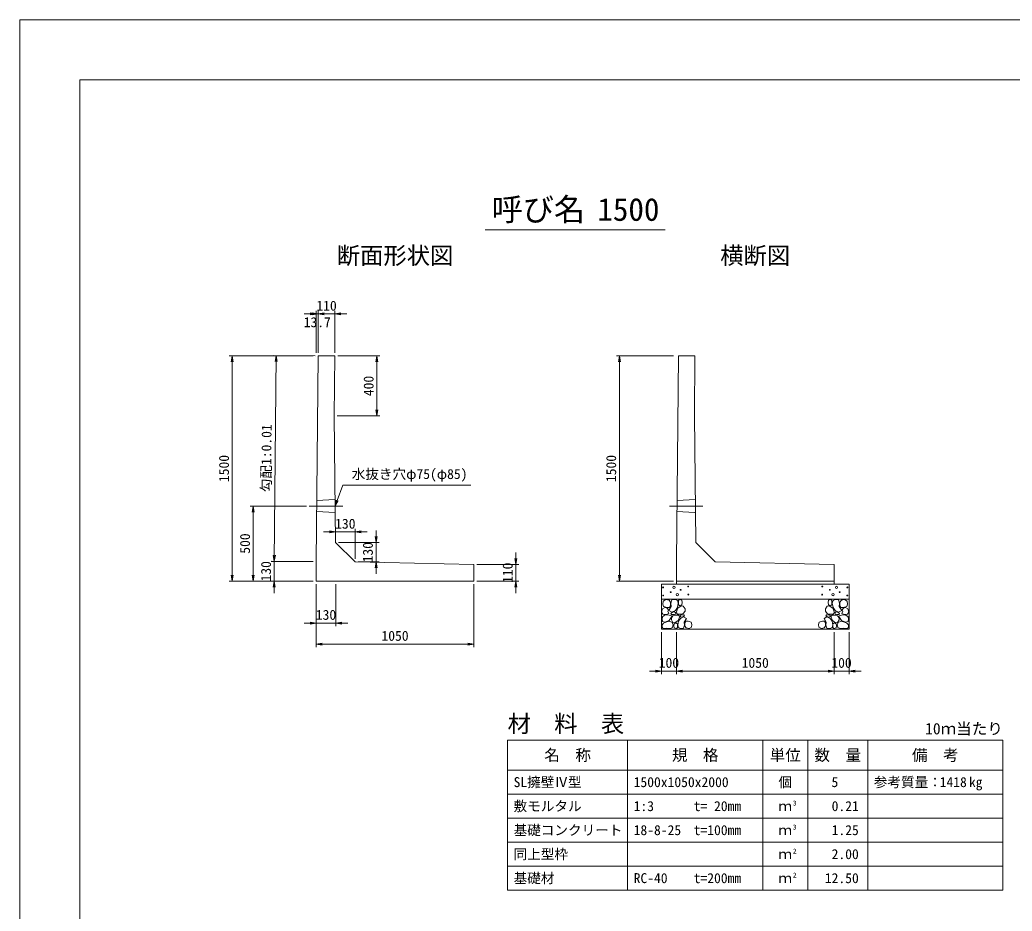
# Model space of a CAD drawing. Units: millimetres at full size, sheet at 1:20. Extents: x 0 to 16820, y 0 to 11880.
# Drawn here: x 0 to 6612, y 5940 to 11880 of the extents above; entities that cross this region are included whole.
import ezdxf
from ezdxf.enums import TextEntityAlignment as Align

# ---------------------------------------------------------------- set-up
doc = ezdxf.new("R2010")
doc.units = ezdxf.units.MM
doc.header["$LTSCALE"] = 20
doc.linetypes.add('CHAIN', pattern=[18.5, 12, -1.5, 3.5, -1.5])
doc.linetypes.add('DASHED_SPACED', pattern=[12, 6, -6])
for name, color, linetype, lineweight in [('D-BMK', 2, 'CHAIN', 13), ('D-DCR-HCHn', 4, 'Continuous', 9), ('D-MTR-FRAM', 7, 'Continuous', 13), ('D-MTR-LINE', 7, 'Continuous', 13), ('D-STR-DIM', 7, 'Continuous', 13), ('D-STR-STRn', 1, 'Continuous', 13), ('D-STR-TXT', 7, 'Continuous', 13), ('D-TTL', 2, 'Continuous', 13), ('D-TTL-TXT', 7, 'Continuous', 13)]:
    doc.layers.add(name, color=color, linetype=linetype, lineweight=lineweight)
doc.layers.add('D-MTR', color=7, linetype='Continuous')
doc.layers.add('D-MTR-TXT', color=7, linetype='Continuous')
doc.styles.add('ＭＳ ゴシック', font='')
doc.styles.get('ＭＳ ゴシック').set_extended_font_data('MS Gothic')

# ---------------------------------------------------------------- blocks, each defined once
blk = doc.blocks.new('open_arrow')
at = {"color": 0, "linetype": 'Continuous', "lineweight": -2}
blk.add_lwpolyline([(7.5, 1.25), (0, 0), (7.5, -1.25)], dxfattribs=at)

msp = doc.modelspace()

# ---------------------------------------------------------------- linework, layer by layer
at = {"layer": 'D-BMK'}
for p, q in [((1928.7, 8640), (2151.07, 8640)), ((4328.7, 8640), (4551.07, 8640))]:
    msp.add_line(p, q, dxfattribs=at)
at = {"layer": 'D-DCR-HCHn'}
for points in [[(4326.2, 8011.59), (4305.4, 8016.22), (4286.9, 8006.97), (4284.59, 7986.17), (4289.21, 7969.99), (4312.33, 7963.05), (4328.51, 7963.05), (4335.44, 7974.61), (4335.44, 8000.04)], [(4344.69, 8013.91), (4337.76, 7993.1), (4340.07, 7969.99), (4323.89, 7944.56), (4344.69, 7933), (4367.8, 7944.56), (4381.67, 7963.05), (4386.3, 7993.1), (4381.67, 8009.28), (4367.8, 8016.22)], [(4388.61, 8009.28), (4388.61, 7981.55), (4400.16, 7974.61), (4411.72, 7981.55), (4414.03, 7997.73), (4411.72, 8011.59), (4395.54, 8016.22)], [(5411.39, 8009.28), (5411.39, 7981.55), (5399.84, 7974.61), (5388.28, 7981.55), (5385.97, 7997.73), (5388.28, 8011.59), (5404.46, 8016.22)], [(5455.31, 8013.91), (5462.24, 7993.1), (5459.93, 7969.99), (5476.11, 7944.56), (5455.31, 7933), (5432.2, 7944.56), (5418.33, 7963.05), (5413.7, 7993.1), (5418.33, 8009.28), (5432.2, 8016.22)], [(5473.8, 8011.59), (5494.6, 8016.22), (5513.1, 8006.97), (5515.41, 7986.17), (5510.79, 7969.99), (5487.67, 7963.05), (5471.49, 7963.05), (5464.56, 7974.61), (5464.56, 8000.04)], [(4282.28, 7953.81), (4275.35, 7933), (4284.59, 7919.14), (4307.71, 7916.82), (4323.49, 7923.6), (4316.95, 7939.94), (4321.58, 7949.18), (4312.33, 7958.43), (4298.46, 7963.05)], [(4349.31, 7933), (4337.76, 7923.76), (4342.38, 7916.82), (4358.56, 7916.82), (4365.49, 7919.14), (4370.12, 7928.38), (4363.18, 7935.32)], [(4383.98, 7958.43), (4372.43, 7930.69), (4381.67, 7919.14), (4409.41, 7919.14), (4420.97, 7923.76), (4432.53, 7939.94), (4432.53, 7953.81), (4420.97, 7972.3), (4407.1, 7974.61)], [(5416.02, 7958.43), (5427.57, 7930.69), (5418.33, 7919.14), (5390.59, 7919.14), (5379.03, 7923.76), (5367.47, 7939.94), (5367.47, 7953.81), (5379.03, 7972.3), (5392.9, 7974.61)], [(5450.69, 7933), (5462.24, 7923.76), (5457.62, 7916.82), (5441.44, 7916.82), (5434.51, 7919.14), (5429.88, 7928.38), (5436.82, 7935.32)], [(5517.72, 7953.81), (5524.65, 7933), (5515.41, 7919.14), (5492.29, 7916.82), (5476.51, 7923.6), (5483.05, 7939.94), (5478.42, 7949.18), (5487.67, 7958.43), (5501.54, 7963.05)], [(4326.16, 7877.01), (4343.28, 7902.69), (4341.14, 7909.11), (4317.59, 7915.53), (4296.19, 7913.39), (4281.21, 7900.55), (4279.07, 7885.57), (4281.21, 7870.59), (4298.33, 7866.31)], [(4334.72, 7823.5), (4349.7, 7829.92), (4353.98, 7851.33), (4345.42, 7866.31), (4330.44, 7870.59), (4311.17, 7868.45), (4289.77, 7859.89), (4279.07, 7847.05), (4279.07, 7832.06), (4285.49, 7823.5), (4311.17, 7825.64)], [(4386.08, 7877.01), (4396.78, 7902.69), (4388.22, 7913.39), (4362.54, 7913.39), (4351.84, 7909.11), (4341.14, 7894.13), (4341.14, 7881.29), (4351.84, 7864.17), (4364.68, 7862.03)], [(4422.47, 7825.64), (4428.89, 7844.91), (4426.75, 7866.31), (4441.73, 7889.85), (4422.47, 7900.55), (4401.06, 7889.85), (4388.22, 7872.73), (4383.94, 7844.91), (4388.22, 7829.92), (4401.06, 7823.5)], [(4418.19, 7900.55), (4428.89, 7909.11), (4424.61, 7915.53), (4409.62, 7915.53), (4403.2, 7913.39), (4398.92, 7904.83), (4405.34, 7898.41)], [(4439.59, 7827.78), (4458.85, 7823.5), (4475.97, 7832.06), (4478.11, 7851.33), (4473.83, 7866.31), (4452.43, 7872.73), (4437.45, 7872.73), (4431.03, 7862.03), (4431.03, 7838.48)], [(5360.41, 7827.78), (5341.15, 7823.5), (5324.03, 7832.06), (5321.89, 7851.33), (5326.17, 7866.31), (5347.57, 7872.73), (5362.55, 7872.73), (5368.97, 7862.03), (5368.97, 7838.48)], [(5377.53, 7825.64), (5371.11, 7844.91), (5373.25, 7866.31), (5358.27, 7889.85), (5377.53, 7900.55), (5398.94, 7889.85), (5411.78, 7872.73), (5416.06, 7844.91), (5411.78, 7829.92), (5398.94, 7823.5)], [(5381.81, 7900.55), (5371.11, 7909.11), (5375.39, 7915.53), (5390.38, 7915.53), (5396.8, 7913.39), (5401.08, 7904.83), (5394.66, 7898.41)], [(5413.92, 7877.01), (5403.22, 7902.69), (5411.78, 7913.39), (5437.46, 7913.39), (5448.16, 7909.11), (5458.86, 7894.13), (5458.86, 7881.29), (5448.16, 7864.17), (5435.32, 7862.03)], [(5465.28, 7823.5), (5450.3, 7829.92), (5446.02, 7851.33), (5454.58, 7866.31), (5469.56, 7870.59), (5488.83, 7868.45), (5510.23, 7859.89), (5520.93, 7847.05), (5520.93, 7832.06), (5514.51, 7823.5), (5488.83, 7825.64)], [(5473.84, 7877.01), (5456.72, 7902.69), (5458.86, 7909.11), (5482.41, 7915.53), (5503.81, 7913.39), (5518.79, 7900.55), (5520.93, 7885.57), (5518.79, 7870.59), (5501.67, 7866.31)], [(4381.8, 7829.92), (4381.8, 7855.61), (4371.1, 7862.03), (4360.4, 7855.61), (4358.26, 7840.62), (4360.4, 7827.78), (4375.38, 7823.5)], [(5418.2, 7829.92), (5418.2, 7855.61), (5428.9, 7862.03), (5439.6, 7855.61), (5441.74, 7840.62), (5439.6, 7827.78), (5424.62, 7823.5)]]:
    msp.add_lwpolyline(points, close=True, dxfattribs=at)
for centre, radius in [((4285.73, 8097.43), 3), ((4337.29, 8065.76), 3), ((4358.34, 8097.43), 7.5), ((4402.71, 8081.64), 3), ((4453.13, 8103.48), 3), ((5346.87, 8103.48), 3), ((5397.29, 8081.64), 3), ((5441.66, 8097.43), 7.5), ((5462.71, 8065.76), 3), ((5514.27, 8097.43), 3), ((4286.87, 8043.92), 3), ((4381.66, 8049.97), 7.5), ((4454.27, 8049.97), 3), ((5345.73, 8049.97), 3), ((5418.34, 8049.97), 7.5), ((5513.13, 8043.92), 3)]:
    msp.add_circle(centre, radius, dxfattribs=at)
at = {"layer": 'D-MTR-FRAM'}
for p, q in [((3250, 7080), (6550, 7080)), ((3250, 7080), (3250, 6080)), ((6550, 7080), (6550, 6080)), ((3250, 6080), (6550, 6080))]:
    msp.add_line(p, q, dxfattribs=at)
at = {"layer": 'D-MTR-LINE'}
for p, q in [((4050, 7080), (4050, 6080)), ((4950, 7080), (4950, 6080)), ((5250, 7080), (5250, 6080)), ((5650, 7080), (5650, 6080)), ((3250, 6880), (6550, 6880)), ((3250, 6720), (6550, 6720)), ((3250, 6560), (6550, 6560)), ((3250, 6400), (6550, 6400)), ((3250, 6240), (6550, 6240))]:
    msp.add_line(p, q, dxfattribs=at)
at = {"layer": 'D-STR-DIM'}
for p, q in [((2068.7, 9920), (1895, 9920)), ((1908.7, 9920), (2178.71, 9920)), ((1975, 9660), (1975, 9940)), ((1988.7, 9660), (1988.7, 9940)), ((1988.7, 9660), (1988.7, 9940)), ((2098.71, 9660), (2098.71, 9940)), ((1955, 9640), (1395, 9640)), ((1415, 8140), (1415, 9640)), ((1968.7, 9640.2), (1689.01, 9643)), ((1695.31, 8272.8), (1709.01, 9642.8)), ((2118.71, 9640), (2398.71, 9640)), ((2378.71, 9640), (2378.71, 9240)), ((4355, 9640), (3975, 9640)), ((3995, 8140), (3995, 9640)), ((2114.71, 9240), (2398.71, 9240)), ((1909, 8640), (1535, 8640)), ((1555, 8140), (1555, 8640)), ((2313.65, 8467.2), (2023.65, 8467.2)), ((2103.65, 8417.2), (2103.65, 8487.2)), ((2233.65, 8287.2), (2233.65, 8487.2)), ((2373.65, 8477.2), (2373.65, 8187.2)), ((1695, 8060), (1695, 8350)), ((2123.65, 8397.2), (2393.65, 8397.2)), ((1955, 8270), (1675, 8270)), ((1955, 8270.2), (1675.31, 8273)), ((2253.65, 8267.2), (2393.65, 8267.2)), ((3305, 8060), (3305, 8330)), ((3045, 8250), (3325, 8250)), ((1955, 8140), (1395, 8140)), ((1955, 8140), (1535, 8140)), ((1955, 8140), (1675, 8140)), ((3045, 8140), (3325, 8140)), ((4355, 8140), (3975, 8140)), ((1975, 8120), (1975, 7840)), ((1975, 8120), (1975, 7700)), ((2105, 8120), (2105, 7840)), ((3025, 8120), (3025, 7700)), ((1895, 7860), (2185, 7860)), ((4275, 7800), (4275, 7520)), ((4375, 7800), (4375, 7520)), ((4375, 7800), (4375, 7520)), ((5425, 7800), (5425, 7520)), ((5425, 7800), (5425, 7520)), ((5525, 7800), (5525, 7520)), ((1975, 7720), (3025, 7720)), ((4455, 7540), (4195, 7540)), ((4375, 7540), (5425, 7540)), ((5345, 7540), (5605, 7540))]:
    msp.add_line(p, q, dxfattribs=at)
at = {"layer": 'D-STR-STRn'}
for p, q in [((1975, 8270), (1988.7, 9640)), ((1988.7, 9640), (2098.71, 9640)), ((2094.71, 9240), (2098.71, 9640)), ((4375, 8270), (4388.7, 9640)), ((4388.7, 9640), (4498.71, 9640)), ((4494.71, 9240), (4498.71, 9640)), ((2094.71, 9240), (2103.65, 8397.2)), ((4494.71, 9240), (4503.65, 8397.2)), ((2233.65, 8267.2), (2103.65, 8397.2)), ((4633.65, 8267.2), (4503.65, 8397.2)), ((1975, 8140), (1975, 8270)), ((3025, 8250), (2233.65, 8267.2)), ((4375, 8140), (4375, 8270)), ((5425, 8250), (4633.65, 8267.2)), ((3025, 8140), (3025, 8250)), ((5425, 8140), (5425, 8250)), ((1975, 8140), (3025, 8140)), ((4375, 8140), (4375, 8120)), ((4375, 8140), (5425, 8140)), ((5425, 8140), (5425, 8120)), ((4275, 7820), (4275, 8120)), ((4275, 8120), (5525, 8120)), ((5525, 8120), (5525, 7820)), ((4275, 8020), (5525, 8020)), ((4275, 7820), (5525, 7820))]:
    msp.add_line(p, q, dxfattribs=at)
at = {"layer": 'D-STR-STRn', "linetype": 'DASHED_SPACED'}
for p, q in [((1979.08, 8677.5), (2100.62, 8682.5)), ((4379.08, 8677.5), (4500.62, 8682.5)), ((1978.33, 8602.5), (2101.52, 8597.5)), ((4378.33, 8602.5), (4501.52, 8597.5))]:
    msp.add_line(p, q, dxfattribs=at)
at = {"layer": 'D-STR-TXT'}
msp.add_lwpolyline([(2101.07, 8640), (2114.59, 8677.65), (2151.33, 8780), (3004.43, 8780)], dxfattribs=at)
at = {"layer": 'D-TTL'}
for points in [[(0, 0), (16820, 0), (16820, 11880), (0, 11880)], [(400, 400), (16420, 400), (16420, 11480), (400, 11480)]]:
    msp.add_lwpolyline(points, close=True, dxfattribs=at)
at = {"layer": 'D-TTL-TXT'}
msp.add_line((3100, 10480), (4300, 10480), dxfattribs=at)

# ---------------------------------------------------------------- block references
at = {"layer": 'D-STR-DIM', "xscale": 5.33, "yscale": 5.33}
for p, rotation in [((1975, 9920), 180), ((1988.7, 9920), 180), ((1415, 9640), 270), ((1709.01, 9642.8), 269.4), ((2378.71, 9640), 270), ((3995, 9640), 270), ((2378.71, 9240), 90), ((1555, 8640), 270), ((2103.65, 8467.2), 180), ((2373.65, 8397.2), 90), ((1695, 8270), 90), ((1695.31, 8272.8), 89.4), ((2373.65, 8267.2), 270), ((3305, 8250), 90), ((1415, 8140), 90), ((1555, 8140), 90), ((1695, 8140), 270), ((3305, 8140), 270), ((3995, 8140), 90), ((1975, 7860), 180), ((3025, 7720), 180), ((4275, 7540), 180), ((5425, 7540), 180), ((5425, 7540), 180)]:
    msp.add_blockref('open_arrow', p, dxfattribs=dict(at, rotation=rotation))
for p in [(1988.7, 9920), (2098.71, 9920), (2233.65, 8467.2), (2105, 7860), (1975, 7720), (4375, 7540), (4375, 7540), (5525, 7540)]:
    msp.add_blockref('open_arrow', p, dxfattribs=at)
at = {"layer": 'D-STR-TXT', "xscale": 5.33, "yscale": 5.33, "rotation": 70.3}
msp.add_blockref('open_arrow', (2101.07, 8640), dxfattribs=at)

# ---------------------------------------------------------------- texts
at = {"layer": 'D-MTR', "style": 'ＭＳ ゴシック'}
msp.add_text('材\u3000料\u3000表', height=113.9, dxfattribs=at).set_placement((3250, 7098.15), align=Align.BOTTOM_LEFT)
msp.add_text('10ｍ当たり', height=75.95, dxfattribs=at).set_placement((6550, 7095.43), align=Align.BOTTOM_RIGHT)
at = {"layer": 'D-MTR-TXT', "style": 'ＭＳ ゴシック'}
for s, height, p in [('名\u3000称', 75.95, (3650, 6980)), ('規\u3000格', 75.95, (4500, 6980)), ('単位', 75.95, (5100, 6980)), ('数\u3000量', 75.95, (5450, 6980)), ('備\u3000考', 75.95, (6100, 6980)), ('個', 66.46, (5100, 6800)), ('ｍ', 66.46, (5100, 6640)), ('ｍ', 66.46, (5100, 6480)), ('ｍ', 66.46, (5100, 6320)), ('ｍ', 66.46, (5100, 6160))]:
    msp.add_text(s, height=height, dxfattribs=at).set_placement(p, align=Align.MIDDLE_CENTER)
for s, p in [('SL擁壁Ⅳ型', (3290, 6800)), ('1500x1050x2000', (4090, 6800)), ('参考質量：    kg', (5690, 6800)), ('敷モルタル', (3290, 6640)), ('1:3', (4090, 6640)), ('t= 20mm', (4490, 6640)), ('基礎コンクリート', (3290, 6480)), ('18-8-25', (4090, 6480)), ('t=100mm', (4490, 6480)), ('同上型枠', (3290, 6320)), ('基礎材', (3290, 6160)), ('RC-40', (4090, 6160)), ('t=200mm', (4490, 6160))]:
    msp.add_text(s, height=66.46, dxfattribs=at).set_placement(p, align=Align.MIDDLE_LEFT)
for s, p in [('5', (5453.55, 6800)), ('1418', (6310, 6800)), ('0.21', (5590, 6640)), ('1.25', (5590, 6480)), ('2.00', (5590, 6320)), ('12.50', (5590, 6160))]:
    msp.add_text(s, height=66.46, dxfattribs=at).set_placement(p, align=Align.MIDDLE_RIGHT)
for s, p in [('3', (5150, 6633.63)), ('3', (5150, 6473.63)), ('2', (5150, 6313.63)), ('2', (5150, 6153.63))]:
    msp.add_text(s, height=33.23, dxfattribs=at).set_placement(p, align=Align.BOTTOM_LEFT)
at = {"layer": 'D-STR-DIM', "style": 'ＭＳ ゴシック'}
for s, p in [('110', (2043.7, 9975)), ('13.7', (1981.85, 9865)), ('130', (2168.65, 8522.2)), ('130', (2040, 7915)), ('1050', (2500, 7775)), ('100', (4325, 7595)), ('1050', (4900, 7595)), ('100', (5475, 7595))]:
    msp.add_text(s, height=66.46, dxfattribs=at).set_placement(p, align=Align.MIDDLE_CENTER)
for s, rotation, p in [('400', 90, (2323.71, 9440)), ('勾配1:0.01', 89.427, (1642.01, 8958.4)), ('1500', 90, (1360, 8890)), ('1500', 90, (3940, 8890)), ('500', 90, (1500, 8390)), ('130', 90, (2318.65, 8332.2)), ('130', 90, (1640, 8205)), ('110', 90, (3250, 8195))]:
    msp.add_text(s, height=66.46, rotation=rotation, dxfattribs=at).set_placement(p, align=Align.MIDDLE_CENTER)
at = {"layer": 'D-STR-TXT', "style": 'ＭＳ ゴシック'}
msp.add_text('水抜き穴φ75(φ85)', height=66.46, dxfattribs=at).set_placement((2211.33, 8800), align=Align.BOTTOM_LEFT)
at = {"layer": 'D-TTL-TXT', "style": 'ＭＳ ゴシック'}
for s, height, p in [('呼び名', 151.9, (3455, 10495)), ('1500', 151.9, (4055, 10495)), ('断面形状図', 113.9, (2500, 10218.15)), ('横断図', 113.9, (4900, 10218.15))]:
    msp.add_text(s, height=height, dxfattribs=at).set_placement(p, align=Align.BOTTOM_CENTER)

doc.saveas('drawing.dxf')
